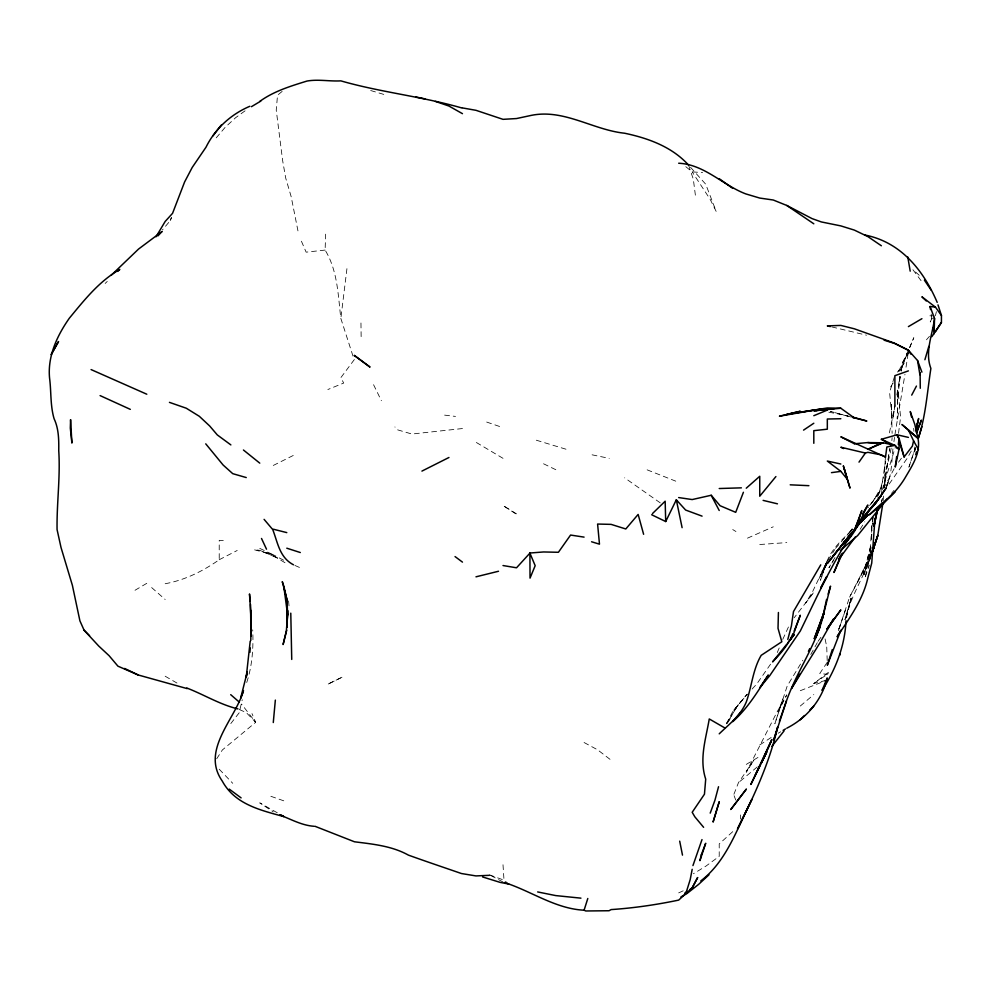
<?xml version="1.0" encoding="UTF-8"?>
<svg xmlns="http://www.w3.org/2000/svg" width="991" height="991" viewBox="0 0 991 991"><rect width="100%" height="100%" fill="white"/><g stroke="black" fill="none" stroke-linecap="round" stroke-linejoin="round"><path stroke-width="0.74" stroke-dasharray="4.96 3.72" d="M165.175 583.736C184.846 580.144 202.969 571.15 219.222 559.729L219.222 540.33L226.927 540.813M740.364 819.024L740.426 814.961M914.718 451.376L914.78 446.916M871.25 539.364L871.585 527.509L873.059 517.054L872.749 521.427M352.994 356.116L340.842 318.433C338.067 295.145 337.708 270.766 325.11 250.079L325.643 234.161M871.498 538.955L872.117 530.197M869.615 555.567L869.293 560.039L870.494 551.43M870.061 549.596L872.414 522.926M885.458 457.086L884.245 473.388L885.384 461.756L880.962 491.226M883.117 501.012L883.638 495.066M884.294 487.646L885.198 477.253L884.059 487.696M891.194 448.093C887.973 464.581 883.018 481.031 877.543 497.098M891.863 440.623L892.123 437.626M915.139 450.521L915.387 447.87L908.871 467.182M896.805 395.013L899.964 376.543L897.375 403.387L898.156 391.111L900.571 417.149L898.453 433.984M872.576 521.452L873.059 517.054M884.096 487.721L885.496 477.414L883.799 487.82M899.964 376.543L898.527 387.122L900.237 376.989M870.693 549.993L871.089 547.131M892.928 448.824C891.727 461.447 891.739 474.429 886.846 486.383M893.932 441.676L894.539 437.378M346.937 268.685L340.842 318.433M894.885 434.888L904.969 374.301M906.034 367.178L908.4 351.557M895.046 404.91L892.792 419.218L894.65 407.796M869.937 554.365L867.856 567.409L864.784 578.249L869.367 565.192M870.172 552.916L870.866 548.58M846.525 617.641L851.108 597.994L845.62 619.313C849.956 598.106 862.12 579.921 869.627 559.841M881.371 502.66L881.854 499.699M901.215 371.204L902.677 362.52L908.4 350.219L901.017 370.077L902.677 362.52L908.4 352.746M230.804 723.579L239.165 712.814L242.262 699.708M889.41 432.869L894.885 406.372M935.43 315.733L936.396 311.669M881.371 493.208L881.928 490.966M869.553 554.452L864.412 574.47L868.141 560.695L849.597 597.127L838.906 629.099M881.767 501.173L882.56 498.2M871.585 527.509L872.712 523.248M882.3 489.616L895.901 445.281M246.722 682.502C252.309 665.605 253.547 647.519 252.705 629.842M915.387 447.87L908.846 467.294M870.11 558.404L871.064 555.53M901.017 370.077L907.298 353.044M840.913 623.327L845.36 610.283M838.374 630.61L840.95 623.215M877.58 497.123L881.371 486.866L873.059 501.446L867.856 507.912M870.11 558.453L871.077 555.666M826.333 563.458L820.449 580.292L826.321 563.272M894.39 376.952L889.584 392.287L892.049 418.797L891.318 402.767L892.123 433.377M838.882 629L840.839 623.475M170.341 220.559L171.381 217.661L170.341 220.559L162.45 229.887M870.755 555.604L863.582 574L870.953 555.716M782.754 639.406L788.91 625.99M733.922 794.225L738.481 782.63L753.841 760.295L746.248 772.237L777.328 711.439L786.78 694.889L778.133 711.91L782.816 699.002L774.863 723.777L787.226 685.945L802.821 660.279M886.363 486.593L889.138 479.52L886.363 486.358M909.775 347.544L913.801 337.72L909.602 347.432M863.582 574L868.896 561.463M777.266 652.549L780.128 645.785M870.68 554.948L857.339 582.535M898.713 371.414L902.677 362.52L909.738 351.074M870.383 555.381L862.269 573.244L849.597 597.127M932.011 318.061L930.215 322.013L934.563 316.786M826.246 562.838L822.059 571.708L827.324 560.931M826.89 561.476C831.858 549.138 841.706 539.773 851.232 530.879M826.036 563.52L812.707 591.429L805.708 602.999L813.809 592.246L794.2 617.74M883.638 488.489L894.885 467.281M726.403 723.628L732.733 711.6L747.338 694.121L732.733 711.6L746.248 695.149M893.002 382.935L890.872 386.899L893.064 382.972M826.63 564.796L818.752 579.314L826.085 563.644M911.249 451.103L906.976 458.61L887.49 486.457M810.774 654.469L817.315 642.639M899.655 371.167L904.052 363.301L897.499 372.108M826.259 564.858L822.406 571.497L827.324 563.359L824.71 567.149L826.605 564.746M726.576 723.752L738.32 704.527L726.638 723.777M835.004 557.499L828.934 567.732L833.691 560.15M860.126 529.305L864.771 521.811M828.067 560.287L834.781 549.51M216.695 758.784L222.393 749.939L255.666 722.328L251.987 713.594M770.564 664.193L756.765 683.963L751.958 689.203M727.481 722.86L730.652 718.091L727.134 722.935M827.212 662.347L819.755 673.521L827.324 674.326L830.359 671.564M898.527 462.227L902.12 457.235M818.046 641.326L821.564 636.42M869.59 505.559L879.958 491.462L870.197 505.001M849.151 532.799L853.449 527.001M354.357 359.535L340.842 377.67L343.691 383.059L327.848 389.525M835.524 548.32L852.272 529.442M849.299 532.972L852.669 528.661M891.466 493.431L894.031 490.359M216.236 137.836L225.13 127.368L235.536 117.78L246.288 109.939M926.461 339.789L929.459 336.321M850.476 531.746L852.483 529.442M105.145 283.451L107.239 281.444M732.733 831.672L719.218 843.923L719.218 856.36L705.703 866.283L693.415 873.728M757.248 766.947L738.481 782.63M800.294 706.026L813.809 694.555M282.162 91.407L277.53 95.21L276.241 110.063L282.633 160.567L285.668 177.922L291.181 196.714L298.18 231.968M825.974 680.371L813.809 683.517L829.43 671.564M813.809 683.517L827.324 674.326M759.75 744.947L773.265 736.102M746.248 764.408L759.75 756.393M135.024 590.264L148.377 582.374M778.183 733.229L780.635 731.792M219.222 559.729L237.208 550.476M273.281 465.448L296.259 453.977M678.674 892.891L685.438 889.782M747.462 538.163L773.265 526.803M800.294 690.702L827.324 680.024M462.463 428.546L411.884 434.033L397.8 429.908L394.901 426.96M325.11 250.079L306.132 252.16L300.31 238.645M759.75 544.517L786.78 542.597M929.905 315.819L934.042 315.757M685.797 166.661L692.189 171.914L702.631 172.545M444.612 415.13L455.513 416.418M828.823 412.194L848.061 415.848M592.085 454.819L609.23 458.362M831.821 326.919L866.506 335.193M848.011 416.282L830.272 411.327L852.991 417.558M370.684 90.528L384.743 94.69M536.317 440.202L566.815 449.468M486.68 422.055L500.542 426.811M270.877 796.306L286.795 801.88M489.492 874.842L503.998 880.157L507.528 883.055M647.135 469.845L675.763 481.168M259.766 548.382L273.281 554.762L262.528 551.467L277.963 558.156L259.766 550.327L253.907 549.683L273.281 554.762L286.795 561.872M294.897 565.44L300.31 567.818M239.339 709.519L246.251 712.579L255.666 722.328L241.507 704.044M543.539 463.776L557.053 470.316M490.842 875.561L503.007 882.002M584.083 742.519L597.598 749.803L611.113 760.171M503.007 458.325L475.977 442.271M165.175 676.221L178.69 684.05M277.282 812.769L259.766 802.871L273.281 811.877M273.281 555.716L286.795 563.78M732.733 529.566L735.941 531.51M516.522 513.846L503.007 505.509L516.286 514.193M660.254 502.858L624.627 477.823M919.276 275.275L912.86 269.626L921.915 281.816M151.66 587.576L165.175 599.481M219.222 769.214L232.736 783.311M690.566 167.318L705.703 184.202L716.22 211.504L710.188 199.389L692.189 171.914M373.57 384.719L381.386 400.711M734.096 795.699L735.731 800.022M688.547 165.076L693.328 179.222L695.496 196.082M825.094 638.96L826.643 646.293M931.181 314.085L932.073 320.155M913.652 428.347L913.925 431.358M288.579 600.905L289.223 608.363M503.007 864.759L503.998 880.157M826.742 647.024L827.262 662.248M360.959 322.992L361.17 338.476M897.846 390.925L897.239 419.069L897.846 390.925M870.841 554.638L870.717 559.209L870.854 554.687M886.053 472.348L884.096 487.659L889.707 448.65L886.053 472.348M870.581 546.834L863.471 573.925L870.581 546.834M850.018 602.379L844.951 619.697L851.294 598.118L850.018 602.379M341.957 677.249L327.327 684.471L341.957 677.249"/><path stroke-width="1.49" d="M894.885 406.223L894.885 375.688L908.4 370.882M931.874 336.655L941.425 322.471L941.45 315.522L937.994 304.881M250.958 636.16L250.537 604.473M291.738 659.436L290.784 613.169M778.418 612.5L778.022 628.331L781.825 641.747L761.199 655.324C752.689 669.755 751.797 686.689 746.248 702.086C740.624 715.626 729.289 724.062 719.218 733.836M934.067 333.818L934.538 318.495L930.078 306.492L935.43 307.123L941.45 315.522M916.279 452.069L916.155 454.956L916.96 452.107M287.91 610.766L286.362 630.821L283.092 644.546L286.721 630.214M287.625 614.99L283.76 586.015L282.274 581.655L287.018 599.741L287.625 614.99L286.795 627.377L287.006 599.989L284.095 587.39M249.918 652.363L250.252 647.928M250.785 640.52L251.057 620.502M273.281 722.538L275.349 700.104M250.203 641.165L246.251 677.101L247.292 672.084M882.993 502.499L877.803 535.4L871.56 554.266M919.908 374.771L917.555 360.526L908.375 350.219L893.956 342.948L854.353 328.801L840.839 325.42L827.324 325.878L830.322 326.572M877.692 508.953L873.988 526.122L875.003 518.169L871.733 563.099L867.856 577.877C862.926 599.989 849.349 618.223 837.135 636.742L840.839 630.226L827.324 665.196L832.291 649.551M854.353 443.757L840.839 436.808L885.508 457.049L886.858 446.991L894.885 445.38L899.023 449.245L895.245 467.034L896.669 456.517M898.304 444.488L899.122 438.48L897.028 434.789L881.371 439.286L886.412 442.122M846.017 620.688C844.865 646.132 835.661 669.321 822.047 690.454L827.225 677.943C822.072 700.018 806.785 718.041 786.78 728.187M915.994 431.11L918.645 418.536L916.13 428.471M840.034 654.952L840.195 654.122M692.189 869.318L690.207 879.587L686.069 892.804M921.915 426.7L918.384 438.072C925.842 415.625 927.229 391.68 930.883 368.441C924.628 351.929 932.469 334.896 934.538 318.495M826.556 599.431L822.542 618.235L830.545 586.127L828.129 594.092M873.988 526.122L877.828 508.296M881.371 503.626L869.218 514.825C883.043 503.812 897.016 492.081 905.873 476.498C912.711 464.915 920.837 452.367 917.963 438.319L901.946 424.507L908.4 429.983L913.578 440.846L912.377 446.123L904.114 456.962L899.246 441.726M247.193 672.27L240.677 698.073L243.229 691.507M916.093 428.595L917.517 422.971M718.537 786.73L714.932 800.245L710.213 813.128M787.795 639.468L791.413 625.953L793.494 611.546L820.746 564.858M924.9 359.745L928.815 346.392M504.431 882.51C531.213 891.082 555.332 908.784 584.083 910.209L587.799 898.49M702 839.588L692.944 865.577M871.547 554.093L877.803 535.4L871.572 554.18M779.422 721.151L786.396 701.071L773.674 740.079L777.601 727.208C769.487 762.897 753.903 796.318 737.527 828.897L751.835 799.489C737.354 827.758 726.973 860.981 700.786 880.912M871.461 554.279L873.517 548.531L871.622 552.631M786.21 701.628L786.78 700.067C797.284 670.374 816.795 644.323 823.769 613.429L815.618 637.832L820.028 626.869L816.807 633.683M916.588 432.956L921.37 420.11L916.427 432.708M771.048 741.578L771.853 739.484L750.844 784.463L766.761 752.144L761.361 762.785L771.048 741.578L761.361 762.785M743.411 492.279L735.706 512.335L720.11 505.732L711.204 495.265L692.189 499.563L678.674 497.569M871.312 554.192L873.517 548.531L871.807 552.371M840.257 556.992L833.964 572.501L842.499 553.151M243.513 690.554C235.226 719.478 200.566 750.088 222.257 781.057C234.929 804.358 260.261 810.105 283.798 816.596C293.596 820.622 303.048 825.453 313.825 826.271M792.899 633.745C788.39 644.546 780.71 653.614 772.584 661.889L786.78 644.2M794.2 631.019L800.294 615.25L793.073 635.243L789.678 640.545L794.175 634.612L787.709 642.998M808.421 651.372L809.709 648.647M754.696 776.399L759.75 765.894M651.644 514.738L665.704 521.539L676.32 499.798L685.623 510.043L702.086 516.138M911.708 395.112L916.452 386.069M841.433 554.279L838.634 559.593L855.481 536.8M826.655 576.799L820.659 588.109L826.568 576.861M799.737 674.103L791.549 688.448L820.139 642.54L833.518 619.053L827.324 628.653L840.839 609.899L826.841 629.099M156.045 236.775L165.175 221.451L172.558 213.325L184.599 181.985L192.204 167.467L206.004 147.201C215.158 128.681 230.891 114.324 249.843 106.285M862.529 513.846L867.856 505.026C861.179 517.884 856.36 531.783 845.831 542.374L850.848 535.437C830.792 565.588 816.15 598.614 800.294 631.007L769.648 675.8L759.75 687.692L768.298 675.02C757.756 691.668 747.524 708.577 732.733 721.621L740.537 712.579M935.43 331.675L941.425 322.471M771.828 746.409L784.054 730.924M858.999 462.128L865.403 453.048L867.856 452.317L881.371 454.881L885.508 457.049M221.204 125.101L212.904 135.916M886.97 499.055L857.661 535.549L840.331 550.513M832.824 556.236L850.08 534.991L827.324 563.47L850.08 534.991M850.179 535.053L858.813 524.425L842.362 544.369L849.2 536.218M775.903 476.56L759.75 496.231L759.75 476.287L746.248 488.204M858.54 522.542L875.809 503.032L886.288 487.807L875.809 503.032L858.218 522.814M529.912 553.127L530.036 578.125L535.177 565.688L529.912 553.127L516.522 567.793L503.007 565.539M157.903 235.92L162.115 231.423L138.579 249.038L111.116 275.374M800.294 719.751L804.457 715.527M809.647 710.25L813.809 706.026M858.231 524.623L868.562 514.453L857.624 524.846M652.474 513.573L665.159 501.211L665.704 521.539M117.718 271.423L119.812 269.416C99.001 281.382 84.285 300.087 69.296 318.26C57.131 335.652 47.494 356.19 49.55 377.955C51.346 391.544 50.169 405.369 54.084 418.71C58.791 428.719 58.89 439.843 58.742 450.67C60.463 477.105 56.66 503.23 57.069 529.566L61.033 547.54L72.38 585.309L79.912 620.861L84.099 630.226L98.728 646.045L109.072 655.67L117.929 666.163L138.145 674.958L187.15 688.609M857.463 524.995L867.856 515.109L859.197 523.037M708.961 874.818L698.568 884.418L687.122 893.411L680.916 896.929M684.707 893.176L687.197 891.404M689.699 889.645L692.189 887.874L697.602 877.617L692.189 887.874L678.674 900.101C656.463 904.758 633.559 908.09 611.113 909.589L609.031 910.741L585.768 910.977L584.083 910.209M803.565 430.119L813.809 423.244M259.766 101.416C273.85 91.172 290.623 86.13 307.049 81.039C318.334 79.082 329.569 81.51 340.842 80.866C380.594 92.324 421.968 96.449 461.744 107.945M251.454 106.681L260.744 101.119M908.4 326.621L921.915 318.681M783.101 730.355L785.553 728.918M448.948 457.495L421.931 471.097M813.809 415.7L827.324 410.101M475.977 576.824L498.523 571.25M821.006 408.986L779.446 416.195L800.294 411.265L786.78 414.424L827.324 407.958L840.839 408.242L854.353 417.967M801.335 412.021L813.809 410.113L816.807 410.534M831.461 472.645L840.839 471.382L847.243 479.149L843.316 465.807L850.005 488.129L844.431 469.313M834.162 408.676L813.809 410.807L840.839 408.242M854.44 443.782L867.856 442.568L883.204 442.779L894.885 445.38L881.371 439.286M530.036 553.015L543.539 551.962L558.404 552.284L570.568 535.053L584.083 537.122M741.392 487.845L719.218 488.526M489.492 875.313L475.977 875.92L461.434 873.529C443.534 867.336 426.056 861.464 408.416 855.122C391.891 845.918 372.864 844.121 354.456 841.78L314.865 826.234M840.839 418.735L827.324 419.02L827.324 429.19L813.809 430.664L813.809 443.299M790.211 484.822L808.891 485.677M580.937 898.156L555.753 895.591L537.655 891.937M867.856 442.568L876.874 443.51M890.389 444.909L894.885 445.38M678.674 163.23C704.465 164.444 722.736 185.144 745.74 193.889L759.75 198.064L773.265 200.009L786.78 205.459L812.05 218.602L821.378 221.947L840.839 225.898L854.353 230.098L867.856 236.589L881.371 245.768M462.463 107.932L475.977 110.311L503.007 119.341L516.522 118.548L531.461 115.34C564.127 108.762 592.878 129.895 624.627 133.228C648.164 138.183 672.022 146.792 688.547 165.076M508.705 884.022L500.145 882.386L482.555 876.936M424.879 98.852L415.65 96.932M840.839 464.023L827.324 461.05L840.839 471.382M908.4 437.39L897.028 434.789L897.92 437.564M865.403 453.048L840.839 447.226L843.601 448.564M763.12 500.381L777.464 503.824M852.359 417.372L866.84 421.014L852.396 417.038M273.281 529.194L286.795 532.613M246.251 477.563L232.736 473.661L223.099 465.002L205.744 443.844M591.565 541.767L599.481 544.17L597.598 524.053L611.113 524.375L625.792 528.971L638.142 514.416L643.617 534.298M884.071 340.173L894.885 343.567L908.375 350.219L910.766 354.097M286.795 548.196L300.31 552.532M435.433 101.416L448.948 106.049L462.463 113.668M169.436 402.358L186.296 408.23L199.327 416.307L209.658 425.957L217.289 434.913L230.866 444.909M864.722 234.991C900.757 241.94 923.439 270.233 937.201 302.379M91.085 369.581L146.804 394.22M130.304 409.357L100.091 395.595M237.951 708.912C219.866 704.576 204.059 694.641 186.791 688.002M279.858 814.825L283.798 816.596L281.196 815.06M124.631 668.454L138.145 674.958M896.508 447.821L899.023 449.245L899.122 438.48L904.114 456.962M724.656 727.84L709.259 718.958C705.889 738.927 699.039 758.846 705.703 779.137L704.452 794.2L692.189 812.286L694.827 816.795L703.622 827.324M813.809 223.805L786.78 205.459M719.218 178.69L732.733 188.389M229.255 789.121L241.11 797.891M455.042 556.57L462.463 562.12M243.427 450.001L259.766 463.144M935.43 307.123L921.915 296.792L926.251 300.954M230.705 694.666L239.339 702.161M908.4 429.983L917.963 438.319L914.842 424.507L910.271 411.55L911.522 417.062M293.497 564.796C279.623 557.599 277.827 542.882 272.859 529.9M84.099 630.226L89.574 635.714M264.089 519.358L272.339 529.107M924.405 280.168L931.218 290.227M913.578 440.846L918.484 449.654M711.204 495.265L719.218 510.489M261.513 538.472L266.505 549.175M917.555 360.526L921.915 372.145M676.32 499.798L682.105 527.67M679.69 841.148L682.489 855.122M907.781 256.954L910.196 271.162M930.078 306.492L930.512 309.526M933.175 327.748L933.621 330.783M250.24 601.463L249.497 593.943L251.144 620.453L251.132 610.493M920.106 372.579L920.28 388.274M70.584 419.738L70.311 428.075L71.909 443.064L70.584 419.738M719.218 801.806L713.148 821.824L719.218 801.806M701.318 854.799L699.943 860.659L705.703 843.254L701.318 854.799M858.875 519.234L854.353 530.42L861.798 510.551L858.875 519.234M823.682 613.379L814.292 638.6L823.682 613.379M57.069 343.939L51.173 354.617L58.556 341.548L57.069 343.939M746.248 789.232L730.838 809.424L746.248 789.232M881.371 495.413L866.58 513.301L881.371 495.413M894.885 491.809L880.491 505.744L894.885 491.809M881.371 443.101L867.856 449.319L883.204 442.779L881.371 443.101M369.829 366.943L354.357 355.459L369.829 366.943"/></g></svg>
